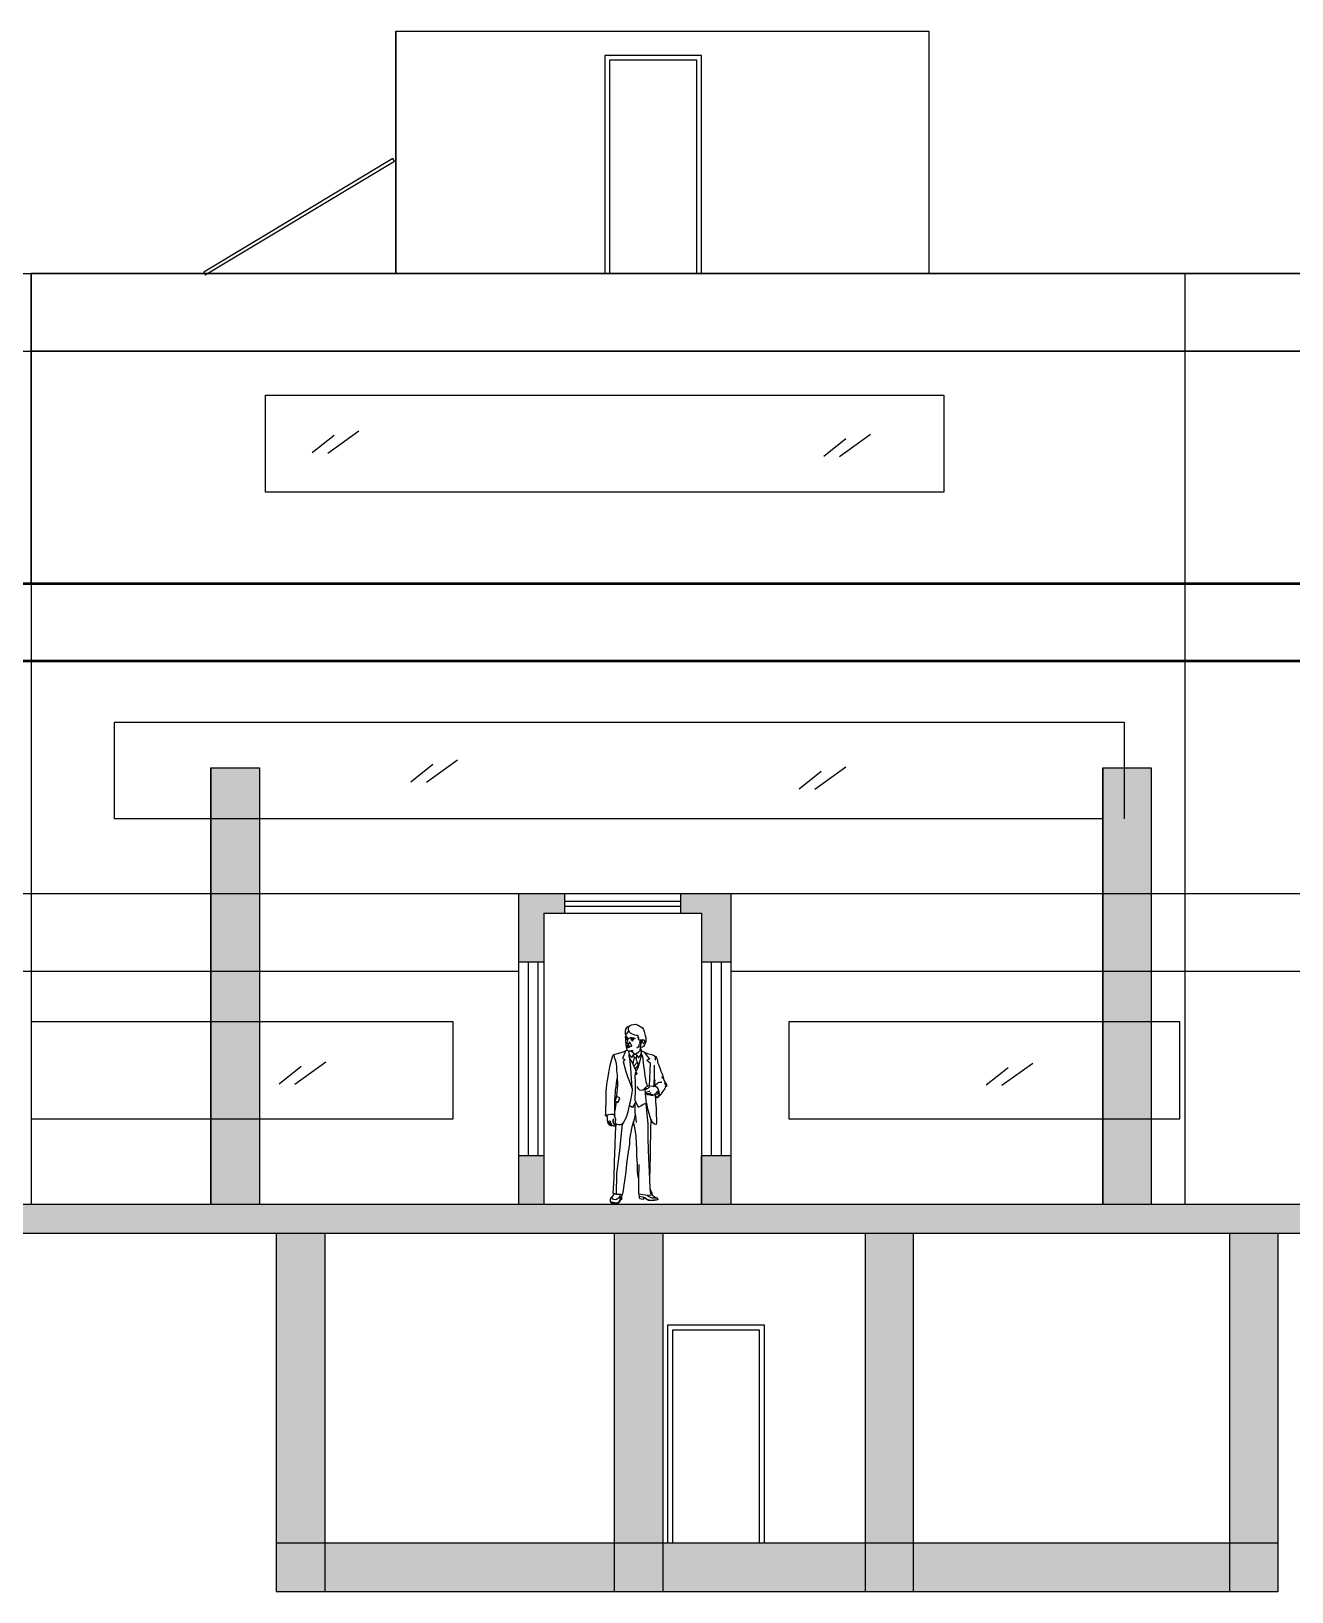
# Model space of a CAD drawing. Header units: inches. Extents: x -61 to 127, y 15 to 71.
# Drawn here: x -48.28 to -35.27, y 15.27 to 31.37 of the extents above; entities that cross this region are included whole.
import ezdxf

# ---------------------------------------------------------------- set-up
doc = ezdxf.new("R2010")
doc.units = ezdxf.units.IN
doc.header["$MEASUREMENT"] = 0
doc.layers.add('Panel', color=150, linetype='Continuous')

# ---------------------------------------------------------------- blocks, each defined once
blk = doc.blocks.new('A$C50953447')
for p, q in [((0.208, 1.78), (0.214, 1.803)), ((0.208, 1.757), (0.208, 1.78)), ((0.214, 1.803), (0.225, 1.824)), ((0.239, 1.786), (0.219, 1.757)), ((0.225, 1.824), (0.235, 1.832)), ((0.235, 1.832), (0.242, 1.832)), ((0.242, 1.832), (0.237, 1.805)), ((0.237, 1.805), (0.239, 1.786)), ((0.242, 1.832), (0.256, 1.842)), ((0.242, 1.786), (0.246, 1.776)), ((0.246, 1.776), (0.256, 1.767)), ((0.256, 1.842), (0.271, 1.849)), ((0.271, 1.849), (0.291, 1.853)), ((0.291, 1.853), (0.314, 1.855)), ((0.314, 1.855), (0.339, 1.847)), ((0.339, 1.847), (0.369, 1.83)), ((0.369, 1.83), (0.385, 1.817)), ((0.385, 1.817), (0.394, 1.801)), ((0.394, 1.801), (0.402, 1.782)), ((0.402, 1.782), (0.406, 1.765)), ((0.21, 1.751), (0.208, 1.757)), ((0.208, 1.722), (0.21, 1.728)), ((0.212, 1.724), (0.208, 1.722)), ((0.21, 1.718), (0.208, 1.722)), ((0.208, 1.722), (0.212, 1.72)), ((0.216, 1.745), (0.21, 1.751)), ((0.21, 1.728), (0.212, 1.732)), ((0.212, 1.717), (0.21, 1.718)), ((0.212, 1.732), (0.215, 1.736)), ((0.216, 1.726), (0.212, 1.724)), ((0.212, 1.72), (0.219, 1.72)), ((0.214, 1.713), (0.212, 1.717)), ((0.212, 1.69), (0.214, 1.697)), ((0.212, 1.68), (0.212, 1.69)), ((0.213, 1.672), (0.212, 1.68)), ((0.213, 1.713), (0.215, 1.711)), ((0.216, 1.665), (0.213, 1.672)), ((0.214, 1.711), (0.214, 1.713)), ((0.214, 1.703), (0.214, 1.711)), ((0.214, 1.697), (0.214, 1.703)), ((0.215, 1.736), (0.217, 1.744)), ((0.223, 1.724), (0.216, 1.726)), ((0.217, 1.651), (0.216, 1.665)), ((0.217, 1.753), (0.219, 1.757)), ((0.217, 1.744), (0.217, 1.753)), ((0.219, 1.712), (0.217, 1.711)), ((0.221, 1.712), (0.217, 1.71)), ((0.217, 1.704), (0.217, 1.7)), ((0.218, 1.699), (0.217, 1.7)), ((0.217, 1.636), (0.217, 1.651)), ((0.219, 1.624), (0.217, 1.636)), ((0.218, 1.71), (0.218, 1.708)), ((0.218, 1.708), (0.218, 1.705)), ((0.219, 1.703), (0.218, 1.705)), ((0.218, 1.705), (0.219, 1.704)), ((0.221, 1.697), (0.218, 1.699)), ((0.219, 1.72), (0.225, 1.72)), ((0.221, 1.713), (0.219, 1.712)), ((0.221, 1.711), (0.219, 1.708)), ((0.219, 1.708), (0.219, 1.707)), ((0.219, 1.707), (0.22, 1.705)), ((0.221, 1.702), (0.219, 1.703)), ((0.223, 1.603), (0.219, 1.624)), ((0.22, 1.705), (0.22, 1.704)), ((0.22, 1.704), (0.222, 1.703)), ((0.225, 1.713), (0.221, 1.713)), ((0.23, 1.71), (0.221, 1.712)), ((0.223, 1.702), (0.221, 1.702)), ((0.226, 1.696), (0.221, 1.697)), ((0.222, 1.703), (0.223, 1.703)), ((0.229, 1.72), (0.223, 1.724)), ((0.223, 1.703), (0.225, 1.704)), ((0.229, 1.703), (0.223, 1.702)), ((0.229, 1.68), (0.223, 1.668)), ((0.223, 1.668), (0.223, 1.661)), ((0.223, 1.661), (0.228, 1.655)), ((0.225, 1.72), (0.229, 1.718)), ((0.23, 1.711), (0.225, 1.713)), ((0.226, 1.708), (0.225, 1.71)), ((0.225, 1.704), (0.226, 1.706)), ((0.227, 1.641), (0.225, 1.636)), ((0.225, 1.636), (0.227, 1.634)), ((0.226, 1.706), (0.226, 1.708)), ((0.229, 1.699), (0.226, 1.696)), ((0.226, 1.635), (0.226, 1.633)), ((0.226, 1.633), (0.227, 1.631)), ((0.226, 1.625), (0.226, 1.625)), ((0.226, 1.625), (0.226, 1.623)), ((0.226, 1.623), (0.229, 1.618)), ((0.227, 1.634), (0.233, 1.634)), ((0.227, 1.631), (0.227, 1.63)), ((0.227, 1.63), (0.231, 1.629)), ((0.228, 1.655), (0.235, 1.653)), ((0.233, 1.715), (0.229, 1.72)), ((0.229, 1.718), (0.235, 1.713)), ((0.231, 1.704), (0.229, 1.703)), ((0.232, 1.7), (0.229, 1.699)), ((0.231, 1.69), (0.229, 1.68)), ((0.229, 1.618), (0.235, 1.616)), ((0.233, 1.708), (0.23, 1.711)), ((0.234, 1.705), (0.23, 1.71)), ((0.231, 1.629), (0.23, 1.627)), ((0.23, 1.627), (0.232, 1.625)), ((0.233, 1.704), (0.231, 1.704)), ((0.237, 1.703), (0.231, 1.69)), ((0.237, 1.628), (0.231, 1.629)), ((0.231, 1.629), (0.231, 1.629)), ((0.232, 1.625), (0.234, 1.625)), ((0.235, 1.704), (0.233, 1.708)), ((0.235, 1.703), (0.233, 1.704)), ((0.234, 1.658), (0.233, 1.661)), ((0.233, 1.661), (0.239, 1.661)), ((0.233, 1.65), (0.234, 1.644)), ((0.234, 1.644), (0.233, 1.636)), ((0.233, 1.634), (0.239, 1.632)), ((0.237, 1.657), (0.234, 1.658)), ((0.234, 1.625), (0.238, 1.624)), ((0.235, 1.712), (0.237, 1.711)), ((0.235, 1.703), (0.235, 1.703)), ((0.235, 1.653), (0.239, 1.655)), ((0.235, 1.616), (0.241, 1.616)), ((0.237, 1.644), (0.236, 1.638)), ((0.237, 1.711), (0.237, 1.703)), ((0.239, 1.657), (0.237, 1.657)), ((0.237, 1.65), (0.237, 1.644)), ((0.242, 1.628), (0.237, 1.628)), ((0.238, 1.624), (0.244, 1.626)), ((0.239, 1.661), (0.242, 1.661)), ((0.239, 1.632), (0.247, 1.631)), ((0.241, 1.616), (0.246, 1.618)), ((0.242, 1.661), (0.246, 1.659)), ((0.25, 1.628), (0.242, 1.628)), ((0.246, 1.659), (0.248, 1.655)), ((0.246, 1.618), (0.253, 1.621)), ((0.247, 1.631), (0.253, 1.629)), ((0.25, 1.67), (0.248, 1.67)), ((0.248, 1.655), (0.252, 1.655)), ((0.25, 1.713), (0.256, 1.715)), ((0.254, 1.711), (0.25, 1.713)), ((0.256, 1.668), (0.25, 1.67)), ((0.252, 1.629), (0.25, 1.628)), ((0.252, 1.655), (0.256, 1.659)), ((0.253, 1.629), (0.258, 1.629)), ((0.253, 1.621), (0.256, 1.622)), ((0.26, 1.713), (0.254, 1.711)), ((0.256, 1.767), (0.266, 1.763)), ((0.256, 1.715), (0.263, 1.718)), ((0.258, 1.663), (0.256, 1.668)), ((0.256, 1.659), (0.258, 1.663)), ((0.258, 1.663), (0.262, 1.653)), ((0.258, 1.629), (0.266, 1.63)), ((0.268, 1.713), (0.26, 1.713)), ((0.262, 1.653), (0.268, 1.645)), ((0.263, 1.718), (0.279, 1.717)), ((0.266, 1.763), (0.279, 1.757)), ((0.267, 1.701), (0.266, 1.699)), ((0.266, 1.699), (0.267, 1.698)), ((0.266, 1.631), (0.27, 1.628)), ((0.267, 1.701), (0.271, 1.703)), ((0.267, 1.698), (0.269, 1.699)), ((0.281, 1.713), (0.268, 1.713)), ((0.268, 1.703), (0.271, 1.705)), ((0.268, 1.645), (0.273, 1.637)), ((0.273, 1.697), (0.269, 1.699)), ((0.27, 1.702), (0.27, 1.701)), ((0.27, 1.701), (0.271, 1.7)), ((0.27, 1.628), (0.274, 1.625)), ((0.271, 1.705), (0.274, 1.706)), ((0.271, 1.703), (0.279, 1.705)), ((0.271, 1.7), (0.273, 1.698)), ((0.271, 1.693), (0.275, 1.688)), ((0.285, 1.695), (0.273, 1.697)), ((0.274, 1.706), (0.279, 1.707)), ((0.275, 1.704), (0.274, 1.702)), ((0.274, 1.702), (0.274, 1.7)), ((0.274, 1.7), (0.276, 1.698)), ((0.275, 1.688), (0.281, 1.686)), ((0.276, 1.698), (0.277, 1.697)), ((0.277, 1.697), (0.28, 1.696)), ((0.279, 1.757), (0.294, 1.751)), ((0.279, 1.717), (0.291, 1.715)), ((0.279, 1.707), (0.283, 1.706)), ((0.279, 1.705), (0.285, 1.703)), ((0.28, 1.696), (0.282, 1.697)), ((0.308, 1.707), (0.281, 1.713)), ((0.281, 1.686), (0.289, 1.686)), ((0.282, 1.697), (0.284, 1.699)), ((0.283, 1.706), (0.287, 1.704)), ((0.284, 1.699), (0.285, 1.701)), ((0.285, 1.703), (0.296, 1.697)), ((0.285, 1.701), (0.285, 1.703)), ((0.296, 1.697), (0.285, 1.695)), ((0.287, 1.704), (0.291, 1.701)), ((0.291, 1.715), (0.308, 1.707)), ((0.294, 1.751), (0.304, 1.747)), ((0.304, 1.747), (0.319, 1.743)), ((0.319, 1.743), (0.331, 1.742)), ((0.331, 1.611), (0.326, 1.607)), ((0.331, 1.742), (0.337, 1.732)), ((0.341, 1.62), (0.331, 1.611)), ((0.335, 1.724), (0.341, 1.717)), ((0.337, 1.732), (0.343, 1.717)), ((0.341, 1.717), (0.341, 1.703)), ((0.341, 1.703), (0.343, 1.697)), ((0.346, 1.63), (0.341, 1.62)), ((0.343, 1.717), (0.344, 1.705)), ((0.343, 1.697), (0.354, 1.695)), ((0.348, 1.64), (0.346, 1.63)), ((0.348, 1.651), (0.348, 1.64)), ((0.354, 1.695), (0.369, 1.695)), ((0.354, 1.663), (0.354, 1.659)), ((0.354, 1.659), (0.36, 1.655)), ((0.356, 1.668), (0.36, 1.674)), ((0.36, 1.668), (0.356, 1.668)), ((0.36, 1.674), (0.36, 1.684)), ((0.36, 1.684), (0.368, 1.678)), ((0.369, 1.672), (0.36, 1.668)), ((0.36, 1.655), (0.366, 1.653)), ((0.36, 1.586), (0.364, 1.616)), ((0.362, 1.686), (0.366, 1.691)), ((0.368, 1.686), (0.362, 1.686)), ((0.371, 1.615), (0.363, 1.615)), ((0.364, 1.616), (0.368, 1.641)), ((0.366, 1.691), (0.373, 1.691)), ((0.366, 1.653), (0.377, 1.666)), ((0.368, 1.641), (0.369, 1.657)), ((0.369, 1.695), (0.385, 1.697)), ((0.377, 1.674), (0.369, 1.672)), ((0.385, 1.617), (0.371, 1.615)), ((0.373, 1.691), (0.379, 1.686)), ((0.381, 1.68), (0.377, 1.674)), ((0.377, 1.666), (0.385, 1.674)), ((0.379, 1.686), (0.381, 1.68)), ((0.385, 1.697), (0.398, 1.695)), ((0.385, 1.674), (0.387, 1.686)), ((0.396, 1.626), (0.385, 1.617)), ((0.387, 1.686), (0.388, 1.696)), ((0.4, 1.661), (0.389, 1.653)), ((0.406, 1.643), (0.396, 1.626)), ((0.398, 1.695), (0.406, 1.686)), ((0.406, 1.676), (0.4, 1.661)), ((0.406, 1.765), (0.414, 1.74)), ((0.406, 1.686), (0.406, 1.676)), ((0.416, 1.668), (0.406, 1.643)), ((0.414, 1.74), (0.42, 1.718)), ((0.42, 1.678), (0.416, 1.668)), ((0.42, 1.718), (0.421, 1.693)), ((0.421, 1.693), (0.42, 1.678)), ((0.058, 1.468), (0.044, 1.416)), ((0.073, 1.516), (0.058, 1.468)), ((0.079, 1.532), (0.073, 1.516)), ((0.087, 1.538), (0.079, 1.532)), ((0.09, 1.539), (0.087, 1.538)), ((0.088, 1.538), (0.094, 1.516)), ((0.173, 1.563), (0.09, 1.539)), ((0.094, 1.516), (0.104, 1.489)), ((0.104, 1.489), (0.112, 1.453)), ((0.112, 1.453), (0.115, 1.414)), ((0.191, 1.57), (0.173, 1.563)), ((0.21, 1.578), (0.179, 1.503)), ((0.179, 1.503), (0.204, 1.493)), ((0.204, 1.493), (0.185, 1.47)), ((0.185, 1.47), (0.212, 1.366)), ((0.214, 1.581), (0.191, 1.57)), ((0.225, 1.59), (0.21, 1.578)), ((0.225, 1.593), (0.223, 1.603)), ((0.227, 1.586), (0.225, 1.593)), ((0.235, 1.58), (0.227, 1.586)), ((0.242, 1.578), (0.235, 1.58)), ((0.264, 1.578), (0.24, 1.578)), ((0.24, 1.578), (0.246, 1.543)), ((0.254, 1.578), (0.242, 1.578)), ((0.246, 1.543), (0.275, 1.511)), ((0.246, 1.522), (0.246, 1.543)), ((0.246, 1.522), (0.254, 1.47)), ((0.252, 1.513), (0.246, 1.522)), ((0.262, 1.495), (0.252, 1.513)), ((0.266, 1.58), (0.254, 1.578)), ((0.254, 1.47), (0.26, 1.407)), ((0.273, 1.474), (0.262, 1.495)), ((0.279, 1.568), (0.264, 1.578)), ((0.277, 1.58), (0.266, 1.58)), ((0.287, 1.443), (0.273, 1.474)), ((0.275, 1.511), (0.292, 1.539)), ((0.287, 1.582), (0.277, 1.58)), ((0.296, 1.555), (0.279, 1.568)), ((0.296, 1.528), (0.287, 1.531)), ((0.287, 1.443), (0.291, 1.468)), ((0.291, 1.468), (0.296, 1.488)), ((0.292, 1.539), (0.3, 1.545)), ((0.306, 1.547), (0.296, 1.555)), ((0.298, 1.524), (0.296, 1.528)), ((0.296, 1.488), (0.302, 1.503)), ((0.332, 1.464), (0.297, 1.422)), ((0.3, 1.514), (0.298, 1.524)), ((0.3, 1.545), (0.304, 1.547)), ((0.302, 1.503), (0.3, 1.514)), ((0.304, 1.505), (0.301, 1.501)), ((0.304, 1.547), (0.316, 1.545)), ((0.316, 1.505), (0.304, 1.505)), ((0.314, 1.547), (0.306, 1.547)), ((0.316, 1.547), (0.314, 1.547)), ((0.325, 1.555), (0.316, 1.547)), ((0.316, 1.545), (0.321, 1.541)), ((0.318, 1.501), (0.316, 1.505)), ((0.321, 1.518), (0.318, 1.505)), ((0.318, 1.505), (0.318, 1.493)), ((0.318, 1.493), (0.319, 1.488)), ((0.319, 1.488), (0.323, 1.482)), ((0.321, 1.541), (0.327, 1.538)), ((0.325, 1.526), (0.321, 1.518)), ((0.323, 1.482), (0.331, 1.468)), ((0.339, 1.564), (0.325, 1.555)), ((0.332, 1.529), (0.325, 1.526)), ((0.327, 1.538), (0.331, 1.532)), ((0.331, 1.532), (0.344, 1.507)), ((0.331, 1.468), (0.335, 1.457)), ((0.335, 1.457), (0.341, 1.411)), ((0.354, 1.576), (0.339, 1.564)), ((0.341, 1.411), (0.362, 1.476)), ((0.344, 1.507), (0.364, 1.534)), ((0.36, 1.582), (0.354, 1.576)), ((0.366, 1.588), (0.36, 1.582)), ((0.362, 1.607), (0.366, 1.601)), ((0.362, 1.476), (0.369, 1.507)), ((0.364, 1.534), (0.368, 1.541)), ((0.366, 1.601), (0.368, 1.593)), ((0.368, 1.593), (0.366, 1.588)), ((0.368, 1.541), (0.371, 1.553)), ((0.373, 1.563), (0.369, 1.593)), ((0.369, 1.591), (0.381, 1.578)), ((0.369, 1.507), (0.373, 1.528)), ((0.371, 1.553), (0.373, 1.563)), ((0.375, 1.553), (0.373, 1.563)), ((0.373, 1.528), (0.377, 1.541)), ((0.377, 1.541), (0.375, 1.553)), ((0.377, 1.541), (0.385, 1.518)), ((0.381, 1.578), (0.394, 1.57)), ((0.385, 1.518), (0.389, 1.495)), ((0.389, 1.495), (0.393, 1.461)), ((0.393, 1.461), (0.396, 1.424)), ((0.394, 1.57), (0.437, 1.553)), ((0.398, 1.569), (0.456, 1.495)), ((0.456, 1.495), (0.431, 1.484)), ((0.431, 1.484), (0.464, 1.457)), ((0.437, 1.553), (0.479, 1.543)), ((0.464, 1.457), (0.454, 1.218)), ((0.479, 1.543), (0.498, 1.536)), ((0.498, 1.536), (0.508, 1.53)), ((0.506, 1.531), (0.518, 1.526)), ((0.508, 1.53), (0.512, 1.524)), ((0.512, 1.524), (0.516, 1.507)), ((0.516, 1.507), (0.516, 1.497)), ((0.516, 1.497), (0.516, 1.484)), ((0.518, 1.526), (0.525, 1.514)), ((0.525, 1.514), (0.533, 1.497)), ((0.533, 1.497), (0.539, 1.486)), ((0.539, 1.486), (0.541, 1.461)), ((0.541, 1.461), (0.554, 1.432)), ((0.033, 1.353), (0.019, 1.276)), ((0.044, 1.416), (0.033, 1.353)), ((0.115, 1.414), (0.117, 1.376)), ((0.117, 1.376), (0.123, 1.332)), ((0.119, 1.274), (0.123, 1.295)), ((0.123, 1.332), (0.125, 1.287)), ((0.212, 1.366), (0.235, 1.307)), ((0.235, 1.307), (0.25, 1.264)), ((0.26, 1.407), (0.264, 1.347)), ((0.264, 1.347), (0.269, 1.295)), ((0.269, 1.295), (0.273, 1.247)), ((0.321, 1.372), (0.287, 1.443)), ((0.308, 1.349), (0.306, 1.312)), ((0.306, 1.312), (0.31, 1.266)), ((0.321, 1.372), (0.308, 1.349)), ((0.338, 1.428), (0.31, 1.395)), ((0.319, 1.355), (0.314, 1.345)), ((0.314, 1.345), (0.318, 1.339)), ((0.318, 1.339), (0.323, 1.339)), ((0.325, 1.353), (0.319, 1.355)), ((0.341, 1.411), (0.321, 1.372)), ((0.323, 1.339), (0.327, 1.341)), ((0.329, 1.347), (0.325, 1.353)), ((0.327, 1.345), (0.329, 1.347)), ((0.327, 1.341), (0.327, 1.345)), ((0.396, 1.424), (0.402, 1.389)), ((0.402, 1.389), (0.406, 1.355)), ((0.406, 1.355), (0.41, 1.318)), ((0.41, 1.318), (0.416, 1.287)), ((0.504, 1.253), (0.508, 1.299)), ((0.508, 1.347), (0.51, 1.401)), ((0.508, 1.299), (0.508, 1.347)), ((0.51, 1.401), (0.51, 1.434)), ((0.554, 1.432), (0.568, 1.395)), ((0.568, 1.395), (0.575, 1.372)), ((0.575, 1.372), (0.585, 1.351)), ((0.581, 1.314), (0.6, 1.291)), ((0.585, 1.351), (0.595, 1.322)), ((0.595, 1.322), (0.6, 1.291)), ((0.6, 1.291), (0.61, 1.27)), ((0.008, 1.16), (0.006, 1.103)), ((0.013, 1.235), (0.008, 1.16)), ((0.019, 1.276), (0.013, 1.235)), ((0.104, 1.116), (0.106, 1.151)), ((0.106, 1.151), (0.108, 1.18)), ((0.108, 1.18), (0.112, 1.208)), ((0.112, 1.208), (0.117, 1.247)), ((0.117, 1.247), (0.119, 1.274)), ((0.121, 1.151), (0.117, 1.112)), ((0.125, 1.191), (0.121, 1.151)), ((0.125, 1.287), (0.127, 1.262)), ((0.127, 1.23), (0.125, 1.191)), ((0.127, 1.262), (0.127, 1.23)), ((0.25, 1.264), (0.266, 1.228)), ((0.266, 1.228), (0.275, 1.195)), ((0.275, 1.149), (0.269, 1.11)), ((0.273, 1.247), (0.275, 1.207)), ((0.275, 1.207), (0.277, 1.191)), ((0.277, 1.176), (0.275, 1.149)), ((0.277, 1.191), (0.277, 1.176)), ((0.308, 1.143), (0.306, 1.108)), ((0.31, 1.205), (0.308, 1.143)), ((0.31, 1.266), (0.31, 1.205)), ((0.341, 1.197), (0.331, 1.214)), ((0.348, 1.185), (0.341, 1.197)), ((0.358, 1.176), (0.348, 1.185)), ((0.373, 1.172), (0.358, 1.176)), ((0.389, 1.174), (0.373, 1.172)), ((0.4, 1.183), (0.389, 1.174)), ((0.41, 1.195), (0.4, 1.183)), ((0.41, 1.176), (0.408, 1.168)), ((0.408, 1.168), (0.408, 1.164)), ((0.408, 1.164), (0.412, 1.158)), ((0.414, 1.182), (0.41, 1.176)), ((0.416, 1.203), (0.412, 1.199)), ((0.412, 1.199), (0.412, 1.195)), ((0.412, 1.195), (0.418, 1.193)), ((0.412, 1.158), (0.418, 1.155)), ((0.42, 1.183), (0.414, 1.182)), ((0.416, 1.287), (0.421, 1.26)), ((0.441, 1.218), (0.416, 1.203)), ((0.418, 1.155), (0.416, 1.152)), ((0.416, 1.152), (0.418, 1.145)), ((0.416, 1.132), (0.416, 1.151)), ((0.42, 1.112), (0.416, 1.132)), ((0.418, 1.193), (0.421, 1.193)), ((0.418, 1.155), (0.443, 1.162)), ((0.418, 1.145), (0.421, 1.141)), ((0.439, 1.193), (0.42, 1.183)), ((0.421, 1.26), (0.427, 1.243)), ((0.421, 1.193), (0.425, 1.191)), ((0.421, 1.141), (0.427, 1.139)), ((0.425, 1.191), (0.431, 1.189)), ((0.427, 1.243), (0.433, 1.216)), ((0.427, 1.139), (0.462, 1.145)), ((0.432, 1.132), (0.43, 1.136)), ((0.441, 1.128), (0.432, 1.132)), ((0.448, 1.199), (0.439, 1.193)), ((0.446, 1.22), (0.441, 1.218)), ((0.464, 1.13), (0.441, 1.128)), ((0.443, 1.162), (0.456, 1.166)), ((0.452, 1.218), (0.446, 1.22)), ((0.46, 1.124), (0.446, 1.128)), ((0.458, 1.203), (0.448, 1.199)), ((0.491, 1.214), (0.452, 1.218)), ((0.456, 1.166), (0.462, 1.17)), ((0.462, 1.145), (0.473, 1.151)), ((0.471, 1.13), (0.466, 1.13)), ((0.471, 1.13), (0.483, 1.132)), ((0.483, 1.132), (0.487, 1.133)), ((0.502, 1.212), (0.491, 1.214)), ((0.504, 1.128), (0.496, 1.124)), ((0.498, 1.214), (0.518, 1.23)), ((0.498, 1.214), (0.504, 1.216)), ((0.498, 1.214), (0.498, 1.213)), ((0.498, 1.213), (0.498, 1.213)), ((0.5, 1.214), (0.51, 1.216)), ((0.51, 1.214), (0.502, 1.212)), ((0.506, 1.22), (0.504, 1.253)), ((0.504, 1.216), (0.514, 1.218)), ((0.512, 1.133), (0.504, 1.128)), ((0.51, 1.216), (0.52, 1.214)), ((0.512, 1.253), (0.514, 1.282)), ((0.512, 1.249), (0.512, 1.253)), ((0.516, 1.239), (0.512, 1.249)), ((0.518, 1.137), (0.512, 1.133)), ((0.512, 1.132), (0.518, 1.087)), ((0.533, 1.101), (0.512, 1.132)), ((0.514, 1.218), (0.52, 1.216)), ((0.518, 1.23), (0.516, 1.239)), ((0.518, 1.23), (0.552, 1.257)), ((0.525, 1.145), (0.518, 1.137)), ((0.523, 1.133), (0.518, 1.137)), ((0.52, 1.216), (0.531, 1.208)), ((0.52, 1.214), (0.529, 1.208)), ((0.529, 1.132), (0.523, 1.133)), ((0.531, 1.153), (0.525, 1.145)), ((0.529, 1.208), (0.537, 1.199)), ((0.535, 1.133), (0.529, 1.132)), ((0.531, 1.208), (0.541, 1.197)), ((0.537, 1.158), (0.531, 1.153)), ((0.534, 1.133), (0.557, 1.145)), ((0.539, 1.139), (0.535, 1.133)), ((0.537, 1.199), (0.545, 1.182)), ((0.546, 1.16), (0.537, 1.158)), ((0.545, 1.147), (0.539, 1.139)), ((0.541, 1.197), (0.547, 1.183)), ((0.545, 1.182), (0.547, 1.17)), ((0.547, 1.16), (0.545, 1.147)), ((0.547, 1.183), (0.554, 1.158)), ((0.547, 1.17), (0.547, 1.16)), ((0.552, 1.257), (0.572, 1.259)), ((0.554, 1.158), (0.558, 1.126)), ((0.616, 1.193), (0.566, 1.122)), ((0.572, 1.259), (0.585, 1.257)), ((0.61, 1.27), (0.62, 1.253)), ((0.622, 1.239), (0.612, 1.245)), ((0.623, 1.205), (0.616, 1.193)), ((0.62, 1.253), (0.627, 1.243)), ((0.623, 1.23), (0.622, 1.239)), ((0.627, 1.22), (0.623, 1.23)), ((0.623, 1.208), (0.627, 1.22)), ((0.631, 1.212), (0.623, 1.208)), ((0.623, 1.208), (0.623, 1.205)), ((0.627, 1.243), (0.631, 1.234)), ((0.631, 1.234), (0.633, 1.222)), ((0.633, 1.222), (0.631, 1.212)), ((0.006, 1.047), (0.002, 0.991)), ((0.002, 0.991), (0.002, 0.939)), ((0.006, 1.103), (0.006, 1.047)), ((0.112, 1.059), (0.098, 0.962)), ((0.098, 1.014), (0.1, 1.043)), ((0.098, 0.989), (0.098, 1.014)), ((0.098, 0.964), (0.098, 0.989)), ((0.1, 1.074), (0.104, 1.116)), ((0.1, 1.043), (0.1, 1.074)), ((0.117, 1.112), (0.104, 1.068)), ((0.104, 1.068), (0.108, 1.06)), ((0.108, 1.06), (0.121, 1.055)), ((0.152, 1.097), (0.117, 1.11)), ((0.121, 1.055), (0.131, 1.049)), ((0.131, 1.049), (0.14, 1.064)), ((0.14, 1.064), (0.152, 1.097)), ((0.242, 0.987), (0.235, 0.953)), ((0.248, 1.016), (0.242, 0.987)), ((0.26, 1.07), (0.248, 1.016)), ((0.283, 0.995), (0.248, 1.016)), ((0.269, 1.11), (0.26, 1.07)), ((0.315, 1.053), (0.283, 0.995)), ((0.306, 1.108), (0.306, 1.072)), ((0.306, 1.072), (0.341, 1.001)), ((0.31, 0.935), (0.31, 1.043)), ((0.341, 1.001), (0.368, 1.012)), ((0.368, 1.012), (0.393, 1.03)), ((0.393, 1.03), (0.414, 1.039)), ((0.414, 1.039), (0.427, 1.045)), ((0.418, 1.033), (0.439, 0.826)), ((0.423, 1.066), (0.42, 1.112)), ((0.433, 1.024), (0.423, 1.066)), ((0.441, 0.981), (0.433, 1.024)), ((0.454, 0.933), (0.441, 0.981)), ((0.475, 1.12), (0.46, 1.124)), ((0.485, 1.12), (0.475, 1.12)), ((0.491, 1.12), (0.485, 1.12)), ((0.496, 1.124), (0.491, 1.12)), ((0.518, 1.087), (0.518, 1.056)), ((0.518, 1.056), (0.525, 0.991)), ((0.525, 0.991), (0.527, 0.926)), ((0.537, 1.097), (0.533, 1.101)), ((0.541, 1.097), (0.537, 1.097)), ((0.558, 1.126), (0.539, 1.105)), ((0.566, 1.122), (0.541, 1.097)), ((0.002, 0.939), (0, 0.916)), ((0, 0.918), (0, 0.916)), ((0, 0.916), (0.004, 0.918)), ((0, 0.916), (0.006, 0.91)), ((0.004, 0.918), (0.015, 0.92)), ((0.006, 0.91), (0.015, 0.908)), ((0.015, 0.92), (0.058, 0.926)), ((0.015, 0.908), (0.021, 0.907)), ((0.019, 0.92), (0.019, 0.915)), ((0.019, 0.916), (0.027, 0.92)), ((0.019, 0.915), (0.019, 0.916)), ((0.023, 0.889), (0.021, 0.917)), ((0.023, 0.872), (0.023, 0.889)), ((0.023, 0.86), (0.023, 0.872)), ((0.027, 0.847), (0.023, 0.86)), ((0.027, 0.92), (0.038, 0.923)), ((0.031, 0.831), (0.027, 0.847)), ((0.033, 0.827), (0.031, 0.831)), ((0.037, 0.824), (0.033, 0.827)), ((0.042, 0.818), (0.035, 0.839)), ((0.037, 0.849), (0.038, 0.857)), ((0.04, 0.841), (0.037, 0.849)), ((0.041, 0.822), (0.037, 0.824)), ((0.052, 0.818), (0.04, 0.841)), ((0.044, 0.814), (0.042, 0.818)), ((0.05, 0.812), (0.044, 0.814)), ((0.055, 0.813), (0.05, 0.812)), ((0.054, 0.847), (0.052, 0.859)), ((0.056, 0.812), (0.052, 0.818)), ((0.065, 0.818), (0.054, 0.847)), ((0.06, 0.808), (0.056, 0.812)), ((0.058, 0.926), (0.083, 0.926)), ((0.067, 0.808), (0.06, 0.808)), ((0.067, 0.816), (0.065, 0.818)), ((0.073, 0.812), (0.067, 0.816)), ((0.073, 0.812), (0.067, 0.808)), ((0.081, 0.808), (0.073, 0.812)), ((0.088, 0.878), (0.079, 0.865)), ((0.079, 0.865), (0.081, 0.854)), ((0.081, 0.866), (0.083, 0.872)), ((0.083, 0.854), (0.081, 0.866)), ((0.081, 0.854), (0.083, 0.847)), ((0.087, 0.804), (0.081, 0.808)), ((0.083, 0.926), (0.094, 0.924)), ((0.083, 0.872), (0.089, 0.879)), ((0.083, 0.845), (0.083, 0.854)), ((0.083, 0.847), (0.084, 0.84)), ((0.085, 0.837), (0.083, 0.845)), ((0.084, 0.84), (0.088, 0.831)), ((0.087, 0.831), (0.085, 0.837)), ((0.092, 0.824), (0.087, 0.831)), ((0.088, 0.831), (0.096, 0.822)), ((0.089, 0.925), (0.102, 0.887)), ((0.098, 0.916), (0.092, 0.915)), ((0.1, 0.82), (0.092, 0.824)), ((0.094, 0.924), (0.1, 0.92)), ((0.096, 0.822), (0.104, 0.818)), ((0.1, 0.92), (0.098, 0.964)), ((0.1, 0.92), (0.098, 0.916)), ((0.104, 0.819), (0.1, 0.82)), ((0.104, 0.806), (0.1, 0.804)), ((0.102, 0.887), (0.106, 0.881)), ((0.103, 0.856), (0.102, 0.845)), ((0.102, 0.845), (0.106, 0.837)), ((0.105, 0.865), (0.103, 0.856)), ((0.11, 0.82), (0.104, 0.819)), ((0.104, 0.818), (0.108, 0.814)), ((0.106, 0.807), (0.104, 0.806)), ((0.106, 0.874), (0.105, 0.865)), ((0.106, 0.881), (0.106, 0.874)), ((0.106, 0.837), (0.11, 0.829)), ((0.108, 0.81), (0.106, 0.807)), ((0.108, 0.735), (0.112, 0.824)), ((0.108, 0.814), (0.108, 0.81)), ((0.11, 0.829), (0.112, 0.822)), ((0.112, 0.822), (0.11, 0.82)), ((0.125, 0.82), (0.112, 0.823)), ((0.142, 0.818), (0.125, 0.82)), ((0.16, 0.818), (0.142, 0.818)), ((0.179, 0.829), (0.16, 0.818)), ((0.175, 0.824), (0.16, 0.693)), ((0.192, 0.847), (0.179, 0.829)), ((0.21, 0.879), (0.192, 0.847)), ((0.223, 0.914), (0.21, 0.879)), ((0.235, 0.953), (0.223, 0.914)), ((0.291, 0.851), (0.275, 0.797)), ((0.3, 0.877), (0.291, 0.851)), ((0.304, 0.804), (0.291, 0.851)), ((0.306, 0.904), (0.3, 0.877)), ((0.31, 0.935), (0.306, 0.904)), ((0.31, 0.935), (0.321, 0.841)), ((0.439, 0.826), (0.441, 0.685)), ((0.464, 0.895), (0.454, 0.933)), ((0.475, 0.87), (0.464, 0.895)), ((0.47, 0.847), (0.468, 0.793)), ((0.469, 0.884), (0.47, 0.847)), ((0.496, 0.836), (0.47, 0.847)), ((0.493, 0.839), (0.475, 0.87)), ((0.51, 0.826), (0.493, 0.839)), ((0.523, 0.82), (0.51, 0.826)), ((0.527, 0.822), (0.523, 0.82)), ((0.527, 0.926), (0.531, 0.868)), ((0.529, 0.835), (0.527, 0.822)), ((0.531, 0.868), (0.529, 0.835)), ((0.09, 0.804), (0.087, 0.804)), ((0.1, 0.804), (0.09, 0.804)), ((0.104, 0.604), (0.108, 0.735)), ((0.16, 0.693), (0.146, 0.55)), ((0.252, 0.67), (0.25, 0.618)), ((0.275, 0.797), (0.252, 0.67)), ((0.31, 0.77), (0.304, 0.804)), ((0.314, 0.749), (0.31, 0.77)), ((0.321, 0.704), (0.314, 0.749)), ((0.323, 0.62), (0.321, 0.704)), ((0.441, 0.685), (0.443, 0.552)), ((0.466, 0.71), (0.464, 0.61)), ((0.468, 0.793), (0.466, 0.71)), ((0.096, 0.441), (0.104, 0.604)), ((0.146, 0.55), (0.117, 0.316)), ((0.237, 0.539), (0.223, 0.443)), ((0.25, 0.618), (0.237, 0.539)), ((0.325, 0.57), (0.323, 0.62)), ((0.327, 0.493), (0.325, 0.57)), ((0.333, 0.416), (0.327, 0.493)), ((0.443, 0.552), (0.456, 0.258)), ((0.464, 0.506), (0.46, 0.371)), ((0.464, 0.61), (0.464, 0.506)), ((0.092, 0.267), (0.096, 0.441)), ((0.223, 0.443), (0.208, 0.308)), ((0.335, 0.337), (0.333, 0.416)), ((0.341, 0.285), (0.335, 0.337)), ((0.348, 0.262), (0.352, 0.408)), ((0.46, 0.371), (0.456, 0.264)), ((0.083, 0.112), (0.087, 0.165)), ((0.087, 0.165), (0.092, 0.267)), ((0.117, 0.316), (0.112, 0.098)), ((0.194, 0.194), (0.187, 0.14)), ((0.208, 0.308), (0.194, 0.194)), ((0.348, 0.262), (0.341, 0.285)), ((0.348, 0.102), (0.348, 0.262)), ((0.456, 0.264), (0.462, 0.158)), ((0.462, 0.162), (0.483, 0.102)), ((0.056, 0.054), (0.064, 0.075)), ((0.056, 0.025), (0.056, 0.054)), ((0.062, 0.01), (0.056, 0.025)), ((0.065, 0.019), (0.056, 0.025)), ((0.114, 0), (0.062, 0.01)), ((0.064, 0.075), (0.081, 0.087)), ((0.083, 0.015), (0.065, 0.019)), ((0.071, 0.062), (0.073, 0.075)), ((0.079, 0.05), (0.071, 0.062)), ((0.073, 0.075), (0.077, 0.081)), ((0.089, 0.046), (0.079, 0.05)), ((0.081, 0.087), (0.092, 0.107)), ((0.112, 0.098), (0.083, 0.112)), ((0.1, 0.012), (0.083, 0.015)), ((0.104, 0.044), (0.089, 0.046)), ((0.121, 0.008), (0.1, 0.012)), ((0.117, 0.046), (0.104, 0.044)), ((0.162, 0.098), (0.112, 0.098)), ((0.125, 0.002), (0.114, 0)), ((0.137, 0.06), (0.117, 0.046)), ((0.135, 0.015), (0.121, 0.008)), ((0.146, 0.021), (0.125, 0.002)), ((0.148, 0.035), (0.135, 0.015)), ((0.148, 0.075), (0.137, 0.06)), ((0.158, 0.052), (0.146, 0.021)), ((0.15, 0.096), (0.148, 0.075)), ((0.154, 0.054), (0.148, 0.035)), ((0.158, 0.071), (0.154, 0.054)), ((0.156, 0.04), (0.158, 0.052)), ((0.167, 0.048), (0.156, 0.04)), ((0.167, 0.077), (0.158, 0.071)), ((0.175, 0.094), (0.162, 0.098)), ((0.171, 0.085), (0.167, 0.077)), ((0.169, 0.08), (0.167, 0.048)), ((0.171, 0.096), (0.171, 0.085)), ((0.187, 0.14), (0.175, 0.094)), ((0.416, 0.092), (0.348, 0.102)), ((0.352, 0.09), (0.355, 0.101)), ((0.354, 0.083), (0.352, 0.09)), ((0.354, 0.062), (0.354, 0.083)), ((0.354, 0.083), (0.385, 0.075)), ((0.356, 0.058), (0.354, 0.062)), ((0.362, 0.054), (0.356, 0.058)), ((0.373, 0.05), (0.362, 0.054)), ((0.393, 0.048), (0.373, 0.05)), ((0.385, 0.075), (0.408, 0.069)), ((0.396, 0.062), (0.393, 0.048)), ((0.414, 0.056), (0.396, 0.062)), ((0.408, 0.069), (0.429, 0.052)), ((0.431, 0.046), (0.414, 0.056)), ((0.468, 0.089), (0.416, 0.092)), ((0.429, 0.052), (0.464, 0.04)), ((0.448, 0.038), (0.431, 0.046)), ((0.448, 0.077), (0.435, 0.091)), ((0.466, 0.067), (0.448, 0.077)), ((0.468, 0.035), (0.448, 0.038)), ((0.462, 0.158), (0.468, 0.104)), ((0.464, 0.04), (0.529, 0.046)), ((0.489, 0.062), (0.466, 0.067)), ((0.483, 0.102), (0.468, 0.089)), ((0.493, 0.037), (0.468, 0.035)), ((0.481, 0.1), (0.493, 0.09)), ((0.51, 0.06), (0.489, 0.062)), ((0.493, 0.09), (0.508, 0.075)), ((0.508, 0.038), (0.493, 0.037)), ((0.508, 0.075), (0.523, 0.067)), ((0.527, 0.04), (0.508, 0.038)), ((0.52, 0.062), (0.51, 0.06)), ((0.538, 0.061), (0.52, 0.062)), ((0.523, 0.067), (0.537, 0.064)), ((0.545, 0.046), (0.527, 0.04)), ((0.537, 0.064), (0.543, 0.052)), ((0.543, 0.052), (0.545, 0.046))]:
    blk.add_line(p, q)

msp = doc.modelspace()

# ---------------------------------------------------------------- hatches: boundary and pattern name
h = msp.add_hatch(color=256)
h.paths.add_polyline_path([(-46.42305, 19.2653), (-45.92034, 19.2653), (-45.92034, 20.14498), (-46.42305, 20.14498)])
h.paths.add_polyline_path([(-46.42305, 20.14498), (-45.92034, 20.14498), (-45.92034, 21.14498), (-46.42305, 21.14498)])
h.paths.add_polyline_path([(-45.92034, 21.6653), (-46.42305, 21.6653), (-46.42305, 21.14498), (-45.92034, 21.14498)])
h.paths.add_polyline_path([(-45.92034, 21.6653), (-45.92034, 22.4653), (-46.42305, 22.4653), (-46.42305, 21.6653)])
h.paths.add_polyline_path([(-45.92034, 22.4653), (-45.92034, 23.23815), (-46.42305, 23.23815), (-46.42305, 22.4653)])
h.paths.add_polyline_path([(-45.92034, 23.7653), (-46.42305, 23.7653), (-46.42305, 23.23815), (-45.92034, 23.23815)])
h = msp.add_hatch(color=256)
h.paths.add_polyline_path([(-36.7215, 20.14498), (-37.21874, 20.14498), (-37.21874, 19.2653), (-36.7215, 19.2653)])
h.paths.add_polyline_path([(-36.7215, 21.14498), (-37.21874, 21.14498), (-37.21874, 20.14498), (-36.7215, 20.14498)])
h.paths.add_polyline_path([(-37.21874, 21.6653), (-37.21874, 21.14498), (-36.7215, 21.14498), (-36.7215, 21.6653)])
h.paths.add_polyline_path([(-36.7215, 22.4653), (-37.21874, 22.4653), (-37.21874, 21.6653), (-36.7215, 21.6653)])
h.paths.add_polyline_path([(-36.7215, 23.7653), (-37.21874, 23.7653), (-37.21874, 22.4653), (-36.7215, 22.4653)])
h = msp.add_hatch(color=256)
h.paths.add_polyline_path([(-43.24957, 21.7653), (-42.987, 21.7653), (-42.987, 22.2653), (-42.77333, 22.2653), (-42.77333, 22.4653), (-43.24957, 22.4653)])
h.paths.add_polyline_path([(-43.24957, 19.2653), (-42.987, 19.2653), (-42.987, 19.7653), (-43.24957, 19.7653)])
h.paths.add_polyline_path([(-41.35967, 19.2653), (-41.05967, 19.2653), (-41.05967, 19.7653), (-41.35967, 19.7653)])
h.paths.add_polyline_path([(-41.05967, 22.4653), (-41.57333, 22.4653), (-41.57333, 22.2653), (-41.35967, 22.2653), (-41.35967, 21.7653), (-41.05967, 21.7653)])
msp.add_hatch(color=256).paths.add_polyline_path([(-21.86374, 18.9653), (-21.86374, 19.2653), (-61.05258, 19.2653), (-61.05258, 18.9653)])
h = msp.add_hatch(color=256)
h.paths.add_polyline_path([(-35.41655, 18.9653), (-35.9149, 18.9653), (-35.9149, 15.7653), (-35.41655, 15.7653)])
h.paths.add_polyline_path([(-35.9149, 15.7653), (-35.9149, 15.2653), (-35.41655, 15.2653), (-35.41655, 15.7653)])
h.paths.add_polyline_path([(-35.9149, 15.2653), (-35.9149, 15.7653), (-39.17812, 15.7653), (-39.17812, 15.2653)])
h.paths.add_polyline_path([(-39.17812, 15.7653), (-39.67363, 15.7653), (-39.67363, 15.2653), (-39.17812, 15.2653)])
h.paths.add_polyline_path([(-39.17812, 18.9653), (-39.67363, 18.9653), (-39.67363, 15.7653), (-39.17812, 15.7653)])
h.paths.add_polyline_path([(-41.76105, 15.7653), (-41.76105, 15.2653), (-39.67363, 15.2653), (-39.67363, 15.7653)])
h.paths.add_polyline_path([(-42.26107, 15.7653), (-42.26107, 15.2653), (-41.76105, 15.2653), (-41.76105, 15.7653)])
h.paths.add_polyline_path([(-42.26107, 15.7653), (-41.76105, 15.7653), (-41.76105, 18.9653), (-42.26107, 18.9653)])
h.paths.add_polyline_path([(-45.24638, 15.7653), (-45.24638, 15.2653), (-42.26107, 15.2653), (-42.26107, 15.7653)])
h.paths.add_polyline_path([(-45.24638, 15.7653), (-45.74755, 15.7653), (-45.74755, 15.2653), (-45.24638, 15.2653)])
h.paths.add_polyline_path([(-45.24638, 18.9653), (-45.74755, 18.9653), (-45.74755, 15.7653), (-45.24638, 15.7653)])

# ---------------------------------------------------------------- linework, layer by layer
for p, q in [((-44.51299, 31.3653), (-44.51299, 28.8653)), ((-44.51299, 28.8653), (-44.51299, 31.3653)), ((-44.51299, 31.3653), (-39.01382, 31.3653)), ((-39.01382, 31.3653), (-39.01382, 28.8653)), ((-41.35988, 31.1153), (-42.35988, 31.1153)), ((-42.35988, 31.1153), (-42.35988, 28.8653)), ((-41.35988, 28.8653), (-41.35988, 31.1153)), ((-41.40988, 31.0653), (-42.30988, 31.0653)), ((-42.30988, 31.0653), (-42.30988, 28.8653)), ((-41.40988, 28.8653), (-41.40988, 31.0653)), ((-52.37778, 28.8653), (-48.2762, 28.8653)), ((-36.36975, 19.2653), (-36.36975, 28.8653)), ((-51.37778, 28.0653), (-48.2762, 28.0653)), ((-44.89584, 27.23955), (-45.216, 27.00978)), ((-45.15176, 27.19516), (-45.37806, 27.01439)), ((-39.87247, 27.15881), (-40.09877, 26.97804)), ((-39.61655, 27.20319), (-39.93671, 26.97342)), ((-48.2762, 25.6653), (-48.2762, 19.2653)), ((-47.41697, 24.23815), (-36.99995, 24.23815)), ((-47.41697, 23.23815), (-47.41697, 24.23815)), ((-36.99995, 24.23815), (-36.99995, 23.23815)), ((-43.87661, 23.84456), (-44.19677, 23.61479)), ((-46.42305, 23.7653), (-46.42305, 19.2653)), ((-46.42305, 19.2653), (-46.42305, 23.7653)), ((-46.42305, 23.7653), (-45.92034, 23.7653)), ((-45.92034, 23.7653), (-45.92034, 19.2653)), ((-44.13253, 23.80018), (-44.35883, 23.61941)), ((-40.12755, 23.72747), (-40.35385, 23.54671)), ((-39.87163, 23.77186), (-40.19179, 23.54209)), ((-37.21874, 23.7653), (-37.21874, 19.2653)), ((-37.21874, 19.2653), (-37.21874, 23.7653)), ((-37.21874, 23.7653), (-36.7215, 23.7653)), ((-36.7215, 23.7653), (-36.7215, 19.2653)), ((-37.21874, 23.23815), (-47.41697, 23.23815)), ((-26.0303, 22.4653), (-57.15044, 22.4653)), ((-43.24957, 22.4653), (-43.24957, 19.2653)), ((-41.57333, 22.4653), (-42.77333, 22.4653)), ((-42.77333, 22.4653), (-42.77333, 22.2653)), ((-42.77333, 22.38968), (-41.57333, 22.38968)), ((-41.57333, 22.2653), (-41.57333, 22.4653)), ((-41.05967, 22.4653), (-41.05967, 19.2653)), ((-42.987, 22.2653), (-42.987, 19.2653)), ((-42.987, 22.2653), (-41.35967, 22.2653)), ((-42.77333, 22.33995), (-41.57333, 22.33995)), ((-42.17333, 22.2653), (-41.57333, 22.2653)), ((-41.35967, 22.2653), (-41.35967, 19.2653)), ((-41.35967, 22.2653), (-41.35967, 21.7653)), ((-43.24957, 21.7653), (-42.987, 21.7653)), ((-43.14957, 21.7653), (-43.14957, 19.7653)), ((-43.04957, 21.7653), (-43.04957, 19.7653)), ((-41.35967, 21.7653), (-41.05967, 21.7653)), ((-41.25967, 21.7653), (-41.25967, 19.7653)), ((-41.15967, 21.7653), (-41.15967, 19.7653)), ((-43.24957, 21.6653), (-49.41057, 21.6653)), ((-34.8253, 21.6653), (-41.05967, 21.6653)), ((-43.92245, 21.14498), (-48.2762, 21.14498)), ((-43.92245, 20.14498), (-43.92245, 21.14498)), ((-36.42694, 21.14498), (-40.46081, 21.14498)), ((-40.46081, 21.14498), (-40.46081, 20.14498)), ((-36.42694, 20.14498), (-36.42694, 21.14498)), ((-45.49137, 20.68462), (-45.71768, 20.50385)), ((-45.23545, 20.729), (-45.55562, 20.49924)), ((-38.19746, 20.6725), (-38.42377, 20.49174)), ((-37.94154, 20.71689), (-38.2617, 20.48712)), ((-48.2762, 20.14498), (-43.92245, 20.14498)), ((-40.46081, 20.14498), (-36.42694, 20.14498)), ((-43.24957, 19.7653), (-42.987, 19.7653)), ((-41.35967, 19.2653), (-41.35967, 19.7653)), ((-41.35967, 19.7653), (-41.05967, 19.7653)), ((-61.05258, 19.2653), (-21.86374, 19.2653)), ((-61.05258, 18.9653), (-21.86374, 18.9653)), ((-45.74755, 18.9653), (-45.74755, 15.2653)), ((-45.24638, 18.9653), (-45.24638, 15.2653)), ((-42.26107, 18.9653), (-42.26107, 15.2653)), ((-41.76105, 18.9653), (-41.76105, 15.2653)), ((-39.67363, 18.9653), (-39.67363, 15.2653)), ((-39.17812, 18.9653), (-39.17812, 15.2653)), ((-35.9149, 18.9653), (-35.9149, 15.2653)), ((-35.41655, 18.9653), (-35.41655, 15.2653)), ((-35.41655, 18.9653), (-35.41655, 15.7653)), ((-40.71105, 18.0153), (-41.71105, 18.0153)), ((-41.71105, 18.0153), (-41.71105, 15.7653)), ((-40.76105, 17.9653), (-41.66105, 17.9653)), ((-41.66105, 17.9653), (-41.66105, 15.7653)), ((-40.76105, 15.7653), (-40.76105, 17.9653)), ((-40.71105, 15.7653), (-40.71105, 18.0153)), ((-35.41655, 15.7653), (-45.74755, 15.7653)), ((-35.41655, 15.2653), (-45.74755, 15.2653))]:
    msp.add_line(p, q)
at = {"lineweight": 30}
for p, q in [((-48.2762, 28.8653), (-48.2762, 25.6653)), ((-48.2762, 28.8653), (-35.1253, 28.8653)), ((-48.2762, 28.0653), (-35.1253, 28.0653))]:
    msp.add_line(p, q, dxfattribs=at)
at = {"lineweight": 50}
for p, q in [((-28.62091, 25.6653), (-52.37778, 25.6653)), ((-34.8253, 24.8653), (-50.1087, 24.8653))]:
    msp.add_line(p, q, dxfattribs=at)
msp.add_lwpolyline([(-45.85908, 27.61032), (-38.85908, 27.61032), (-38.85908, 26.61032), (-45.85908, 26.61032)], close=True)
at = {"layer": 'Panel'}
msp.add_lwpolyline([(-46.48145, 28.85225), (-44.52882, 30.0255), (-44.54427, 30.05122), (-46.4969, 28.87796)], close=True, dxfattribs=at)

# ---------------------------------------------------------------- block references
at = {"linetype": 'Continuous'}
msp.add_blockref('A$C50953447', (-42.35449, 19.2653), dxfattribs=at)

doc.saveas('drawing.dxf')
